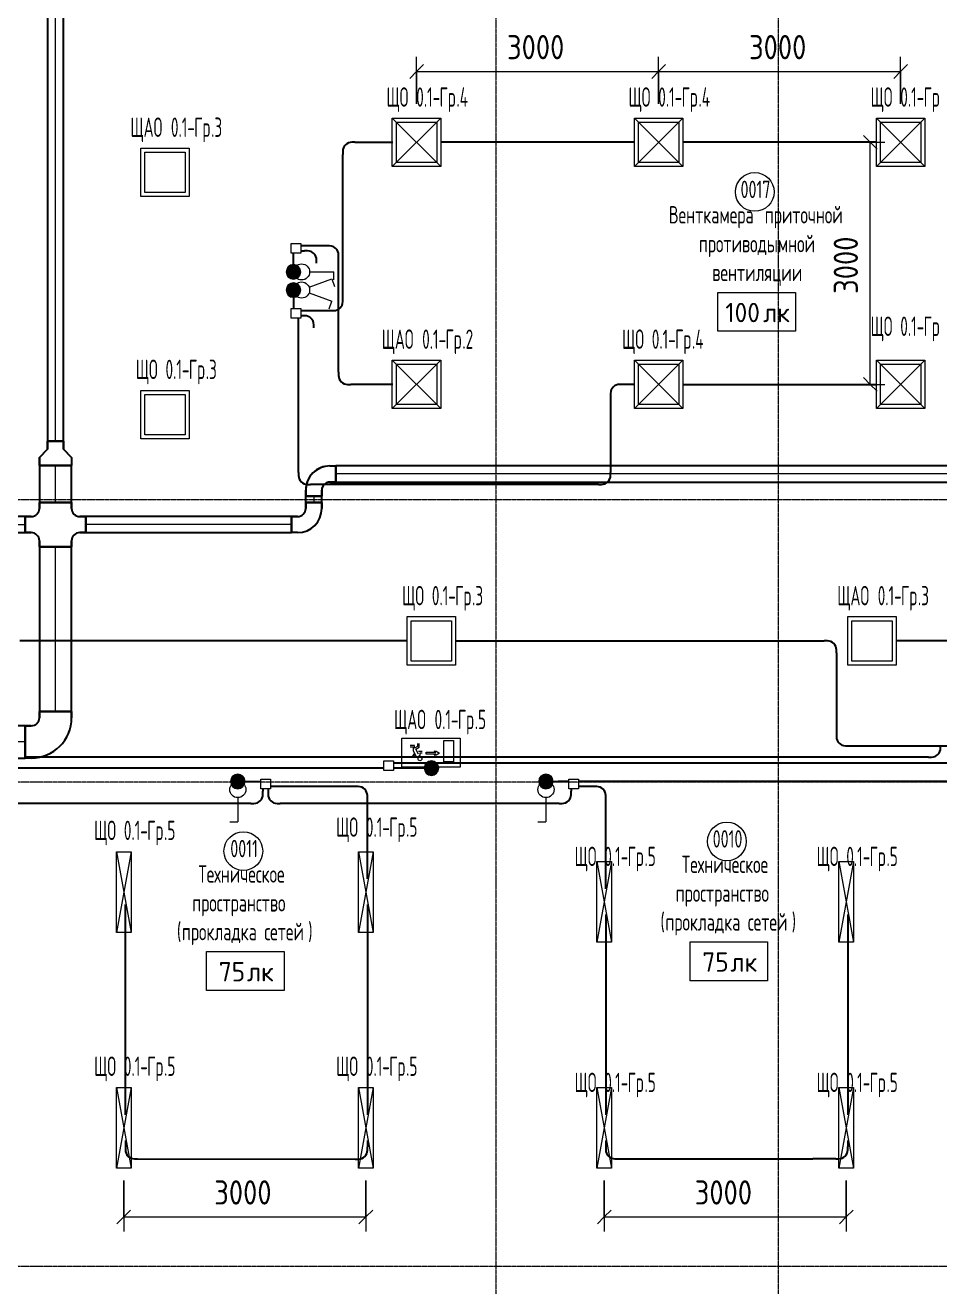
# Model space of a CAD drawing. Header units: millimetres. Extents: x -4730 to 98194, y -4296 to 93388.
# Drawn here: x 39165 to 50502, y 36750 to 52380 of the extents above; entities that cross this region are included whole.
import ezdxf

# ---------------------------------------------------------------- set-up
doc = ezdxf.new("R2010")
doc.units = ezdxf.units.MM
doc.linetypes.add('Линия сетки', pattern=[22.225, 12.7, -3.175, 3.175, -3.175])
for name, color, linetype, lineweight, true_color in [('Кабельные лотки', 5, 'Continuous', 25, 0x0000ff), ('Короба', 7, 'Continuous', 25, 0x008000), ('Опуск', 7, 'Continuous', 18, 0x007f00), ('Соединительные детали кабельных лотков', 5, 'Continuous', 25, 0x0000ff), ('Соединительные детали коробов', 7, 'Continuous', 25, 0x008000), ('Типовые аннотации', 5, 'Continuous', 18, 0x0000ff)]:
    doc.layers.add(name, color=color, linetype=linetype, lineweight=lineweight, true_color=true_color)
for name, color, linetype, lineweight in [('Марки помещений', 7, 'Continuous', 9), ('Марки силовых электроприборов', 7, 'Continuous', 9), ('Осевая линия', 7, 'Continuous', 18), ('Оси', 7, 'Continuous', 9), ('Размеры', 7, 'Continuous', 9), ('Размеры-120', 7, 'Continuous', 9)]:
    doc.layers.add(name, color=color, linetype=linetype, lineweight=lineweight)
doc.styles.add('GOST Common', font='GOST_Common.ttf', dxfattribs={"width": 0.6, "height": 240})
doc.styles.add('GOST Common_1', font='GOST_Common.ttf', dxfattribs={"height": 240})
doc.styles.add('GOST Common_2', font='GOST_Common.ttf', dxfattribs={"width": 0.9, "height": 300})
doc.styles.add('GOST Common_4', font='GOST_Common.ttf', dxfattribs={"width": 0.7, "height": 216})
doc.dimstyles.new('ADSK_Проверочный', dxfattribs={"dimscale": 304.8, "dimtxt": 301.714499, "dimasz": 0.556693, "dimexe": 0.590551, "dimexo": 0.590551, "dimgap": 0.19685, "dimtad": 1, "dimdec": 3, "dimrnd": 0.001, "dimdsep": 46, "dimtxsty": 'GOST Common_2', "dimblk1": 'OBLIQUE', "dimblk2": 'OBLIQUE', "dimsah": 1, "dimcen": 0.09, "dimazin": 0, "dimtfac": 1, "dimtdec": 4, "dimtix": 1, "dimtmove": 0, "dimatfit": 3, "dimfxl": 1, "dimtvp": 1, "dimtolj": 1, "dimtzin": 0, "dimarcsym": 2})

# ---------------------------------------------------------------- blocks, each defined once
blk = doc.blocks.new('M_Короб_ отвод - Плоский торец - ПВХ - Стандартная-2386742-Подвал')
at = {"layer": 'Соединительные детали коробов'}
for p, q in [((2894, 82640), (2856, 82640)), ((3006, 82640), (2894, 82640)), ((3006, 82640), (3006, 82640))]:
    blk.add_line(p, q, dxfattribs=at)
blk = doc.blocks.new('M_Короб_ отвод - Плоский торец - ПВХ - Стандартная-V1-Подвал')
at = {"layer": 'Соединительные детали коробов'}
for p, q in [((0, 111.95), (0, 150.05)), ((-150.05, 0), (-111.95, 0))]:
    blk.add_line(p, q, dxfattribs=at)
blk.add_arc((-111.95, 111.95), 111.95, 270, 0, dxfattribs=at)
blk = doc.blocks.new('M_Переходный патрубок для канального - Стандартная-2451692-Подвал')
at = {"layer": 'Соединительные детали кабельных лотков'}
for p, q in [((0, 200), (0, 200)), ((0, 200), (0, -200)), ((0, -200), (0, 200)), ((0, 200), (100, 200)), ((100, 200), (0, 200)), ((100, 200), (100, 200)), ((100, 200), (200, 100)), ((200, 100), (100, 200)), ((200, 100), (300, 100)), ((200, 100), (200, 100)), ((300, 100), (200, 100)), ((300, -100), (300, 100)), ((300, 100), (300, -100)), ((300, 100), (300, 100)), ((100, -200), (200, -100)), ((200, -100), (100, -200)), ((200, -100), (300, -100)), ((200, -100), (200, -100)), ((300, -100), (200, -100)), ((300, -100), (300, -100)), ((0, -200), (0, -200)), ((100, -200), (0, -200)), ((100, -200), (0, -200)), ((100, -200), (100, -200))]:
    blk.add_line(p, q, dxfattribs=at)
blk = doc.blocks.new('M_Горизонтальный изгиб-колено для канального - Стандартная-2451758-Подвал')
at = {"layer": 'Соединительные детали кабельных лотков'}
for p, q in [((-100, 200), (-100, 275)), ((100, 275), (-100, 275)), ((-100, 275), (100, 275)), ((-100, 275), (-100, 275)), ((-100, 275), (-100, 200)), ((100, 200), (100, 275)), ((100, 275), (100, 275)), ((100, 275), (100, 200)), ((-275, 100), (-275, 100)), ((-275, 100), (-275, -100)), ((-275, -100), (-275, 100)), ((-275, 100), (-200, 100)), ((-200, 100), (-275, 100)), ((-275, -100), (-275, -100)), ((-200, -100), (-275, -100)), ((-200, -100), (-275, -100))]:
    blk.add_line(p, q, dxfattribs=at)
for radius, end in [(100, 360), (300, 360), (100, 0), (300, 0)]:
    blk.add_arc((-200, 200), radius, 270, end, dxfattribs=at)
blk = doc.blocks.new('M_Горизонтальная крестовина для канального - Радиус 100 мм-2458051-Подвал')
at = {"layer": 'Соединительные детали кабельных лотков'}
for p, q in [((100, 375), (-100, 375)), ((-100, 375), (-100, 300)), ((-100, 300), (-100, 375)), ((-100, 375), (100, 375)), ((-100, 375), (-100, 375)), ((100, 300), (100, 375)), ((100, 375), (100, 300)), ((100, 375), (100, 375)), ((-200, 200), (-275, 200)), ((-275, 200), (-275, -200)), ((-275, -200), (-275, 200)), ((-275, 200), (-200, 200)), ((-275, 200), (-275, 200)), ((275, 200), (200, 200)), ((200, 200), (275, 200)), ((275, -200), (275, 200)), ((275, 200), (275, -200)), ((275, 200), (275, 200)), ((-275, -200), (-200, -200)), ((-200, -200), (-275, -200)), ((-275, -200), (-275, -200)), ((-100, -300), (-100, -375)), ((-100, -375), (-100, -300)), ((100, -375), (100, -300)), ((100, -300), (100, -375)), ((200, -200), (275, -200)), ((275, -200), (200, -200)), ((275, -200), (275, -200)), ((-100, -375), (100, -375)), ((100, -375), (-100, -375)), ((-100, -375), (-100, -375)), ((100, -375), (100, -375))]:
    blk.add_line(p, q, dxfattribs=at)
for centre, start, end in [((-200, 300), 270, 0), ((-200, 300), 270, 0), ((200, 300), 180, 270), ((200, 300), 180, 270), ((-200, -300), 0, 90), ((-200, -300), 0, 90), ((200, -300), 90, 180), ((200, -300), 90, 180)]:
    blk.add_arc(centre, 100, start, end, dxfattribs=at)
blk = doc.blocks.new('M_Горизонтальный изгиб-колено для канального - Стандартная-2387522-Подвал')
at = {"layer": 'Соединительные детали кабельных лотков'}
for p, q in [((-200, 300), (-200, 375)), ((200, 375), (-200, 375)), ((-200, 375), (200, 375)), ((-200, 375), (-200, 375)), ((-200, 375), (-200, 300)), ((200, 300), (200, 375)), ((200, 375), (200, 375)), ((200, 375), (200, 300)), ((-375, 200), (-375, 200)), ((-375, 200), (-375, -200)), ((-375, -200), (-375, 200)), ((-375, 200), (-300, 200)), ((-300, 200), (-375, 200)), ((-375, -200), (-375, -200)), ((-300, -200), (-375, -200)), ((-300, -200), (-375, -200))]:
    blk.add_line(p, q, dxfattribs=at)
for radius, end in [(100, 360), (500, 360), (100, 0), (500, 0)]:
    blk.add_arc((-300, 300), radius, 270, end, dxfattribs=at)
blk = doc.blocks.new('M_Короб_ отвод - Плоский торец - ПВХ - Стандартная-2464739-Подвал')
at = {"layer": 'Соединительные детали коробов'}
for p, q in [((0, 112), (0, 150)), ((-150, 0), (-112, 0))]:
    blk.add_line(p, q, dxfattribs=at)
blk.add_arc((-112, 112), 112, 270, 0.0798, dxfattribs=at)
blk = doc.blocks.new('M_Короб_ отвод - Плоский торец - ПВХ - Стандартная-2464847-Подвал')
at = {"layer": 'Соединительные детали коробов'}
for p, q in [((41800, 43010), (41800, 43010)), ((41800, 43010), (41912, 43010)), ((41912, 43010), (41950, 43010))]:
    blk.add_line(p, q, dxfattribs=at)
blk = doc.blocks.new('M_Короб_ отвод - Плоский торец - ПВХ - Стандартная-2465117-Подвал')
at = {"layer": 'Соединительные детали коробов'}
for p, q in [((0, 112), (0, 150)), ((-150, 0), (-112, 0))]:
    blk.add_line(p, q, dxfattribs=at)
blk.add_arc((-112, 112), 112, 270, 0.089, dxfattribs=at)
blk = doc.blocks.new('ADSK_Марка_Помещение - Номер Имя-85223-Подвал')
at = {"layer": 'Марки помещений'}
blk.add_circle((0, 0), 2, dxfattribs=at)
blk = doc.blocks.new('DIMBLOCK71-Подвал')
at = {"layer": 'Размеры-120'}
for p, q in [((44016, 51407), (44016, 51986)), ((47016, 51407), (47016, 51986)), ((44016, 51806), (43931, 51721)), ((44016, 51806), (44100, 51891)), ((44016, 51806), (47016, 51806)), ((44016, 51806), (44016, 51407)), ((47016, 51806), (46931, 51721)), ((47016, 51806), (47100, 51891)), ((47016, 51806), (47016, 51407))]:
    blk.add_line(p, q, dxfattribs=at)
at = {"layer": 'Размеры-120', "color": 0, "insert": (45137, 52258), "char_height": 300, "width": 908.21, "attachment_point": 1, "line_spacing_factor": 1.022761, "style": 'GOST Common_2'}
blk.add_mtext('3000', dxfattribs=at)
blk = doc.blocks.new('_Oblique')
at = {"color": 0, "linetype": 'ByBlock', "lineweight": -2}
blk.add_line((-0.5, -0.5), (0.5, 0.5), dxfattribs=at)
blk = doc.blocks.new('DIMBLOCK72-Подвал')
at = {"layer": 'Размеры-120'}
for p, q in [((47016, 51407), (47016, 51986)), ((50016, 51407), (50016, 51986)), ((47016, 51806), (46931, 51721)), ((47016, 51806), (47100, 51891)), ((47016, 51806), (50016, 51806)), ((47016, 51806), (47016, 51407)), ((50016, 51806), (49931, 51721)), ((50016, 51806), (50100, 51891)), ((50016, 51806), (50016, 51407))]:
    blk.add_line(p, q, dxfattribs=at)
at = {"layer": 'Размеры-120', "color": 0, "insert": (48137, 52258), "char_height": 300, "width": 908.21, "attachment_point": 1, "line_spacing_factor": 1.022761, "style": 'GOST Common_2'}
blk.add_mtext('3000', dxfattribs=at)
blk = doc.blocks.new('DIMBLOCK73-Подвал')
at = {"layer": 'Размеры-120'}
for p, q in [((49640, 50930), (49555, 51015)), ((49540, 50930), (49820, 50930)), ((49640, 50930), (49540, 50930)), ((49640, 47930), (49640, 50930)), ((49640, 50930), (49724, 50845)), ((49640, 47930), (49555, 48015)), ((49540, 47930), (49820, 47930)), ((49640, 47930), (49540, 47930)), ((49640, 47930), (49724, 47845))]:
    blk.add_line(p, q, dxfattribs=at)
at = {"layer": 'Размеры-120', "color": 0, "insert": (49187, 49051), "char_height": 300, "width": 908.21, "attachment_point": 1, "rotation": 90, "line_spacing_factor": 1.022761, "style": 'GOST Common_2'}
blk.add_mtext('3000', dxfattribs=at)
blk = doc.blocks.new('DIMBLOCK79-Подвал')
at = {"layer": 'Размеры-120'}
for p, q in [((40387, 38065), (40387, 37436)), ((40387, 37616), (40387, 38065)), ((43387, 38065), (43387, 37436)), ((43387, 37616), (43387, 38065)), ((40387, 37616), (40472, 37700)), ((43387, 37616), (43472, 37700)), ((40387, 37616), (40302, 37531)), ((40387, 37616), (43387, 37616)), ((43387, 37616), (43302, 37531))]:
    blk.add_line(p, q, dxfattribs=at)
at = {"layer": 'Размеры-120', "color": 0, "insert": (41508, 38068), "char_height": 300, "width": 908.21, "attachment_point": 1, "line_spacing_factor": 1.022761, "style": 'GOST Common_2'}
blk.add_mtext('3000', dxfattribs=at)
blk = doc.blocks.new('DIMBLOCK80-Подвал')
at = {"layer": 'Размеры-120'}
for p, q in [((46342, 38065), (46342, 37436)), ((46342, 37616), (46342, 38065)), ((49342, 38065), (49342, 37436)), ((49342, 37616), (49342, 38065)), ((46342, 37616), (46427, 37700)), ((49342, 37616), (49427, 37700)), ((46342, 37616), (46257, 37531)), ((46342, 37616), (49342, 37616)), ((49342, 37616), (49257, 37531))]:
    blk.add_line(p, q, dxfattribs=at)
at = {"layer": 'Размеры-120', "color": 0, "insert": (47464, 38068), "char_height": 300, "width": 908.21, "attachment_point": 1, "line_spacing_factor": 1.022761, "style": 'GOST Common_2'}
blk.add_mtext('3000', dxfattribs=at)
blk = doc.blocks.new('Морка помещения_освещённость_ - Морка помещения_освещённость_-1484368-Подвал')
at = {"layer": 'Марки помещений', "color": 190, "true_color": 0x8000ff}
for p, q in [((-4, 0), (-4, 4)), ((-4, 4), (4, 4)), ((4, 4), (4, 0)), ((4, 0), (-4, 0))]:
    blk.add_line(p, q, dxfattribs=at)

msp = doc.modelspace()

# ---------------------------------------------------------------- hatches: boundary and pattern name
at = {"layer": 'Опуск'}
h = msp.add_hatch(color=256, dxfattribs=at)
edge = h.paths.add_edge_path(flags=0)
edge.add_arc((42490, 49323.0775), 90, 180, 360)
edge.add_arc((42490, 49323.0775), 90, 0, 180)
h = msp.add_hatch(color=256, dxfattribs=at)
edge = h.paths.add_edge_path(flags=0)
edge.add_arc((42490, 49098.6223), 90, 180, 360)
edge.add_arc((42490, 49098.6223), 90, 0, 180)
h = msp.add_hatch(color=256, dxfattribs=at)
edge = h.paths.add_edge_path(flags=0)
edge.add_arc((44200, 43175), 90, 180, 360)
edge.add_arc((44200, 43175), 90, 0, 180)
h = msp.add_hatch(color=256, dxfattribs=at)
edge = h.paths.add_edge_path(flags=0)
edge.add_arc((41800, 43010), 90, 180, 360)
edge.add_arc((41800, 43010), 90, 0, 180)
h = msp.add_hatch(color=256, dxfattribs=at)
edge = h.paths.add_edge_path(flags=0)
edge.add_arc((45620, 43010), 90, 180, 360)
edge.add_arc((45620, 43010), 90, 0, 180)

# ---------------------------------------------------------------- linework, layer by layer
at = {"layer": 'Кабельные лотки'}
for p, q in [((39440, 78725), (39440, 47225.1476)), ((39640, 47225.1476), (39640, 78725)), ((39640, 47225.1476), (39440, 47225.1476)), ((39640, 47225.1476), (39440, 47225.1476)), ((39740, 46925.1476), (39340, 46925.1476)), ((39740, 46925.1476), (39340, 46925.1476)), ((39340, 46925.1476), (39340, 46467.7669)), ((39740, 46467.7669), (39740, 46925.1476)), ((43016.5, 46720), (43016.5, 46920)), ((50945, 46920), (43016.5, 46920)), ((43016.5, 46720), (50945, 46720)), ((39740, 46467.7669), (39340, 46467.7669)), ((42841.5, 46545), (42641.5, 46545)), ((42641.5, 46545), (42841.5, 46545)), ((42641.5, 46467.7669), (42641.5, 46545)), ((42841.5, 46467.7669), (42641.5, 46467.7669)), ((42641.5, 46467.7669), (42841.5, 46467.7669)), ((42841.5, 46467.7669), (42841.5, 46545)), ((39165, 46292.7669), (34351.146, 46292.7669)), ((39165, 46092.7669), (39165, 46292.7669)), ((39915, 46292.7669), (39915, 46092.7669)), ((42466.5, 46292.7669), (39915, 46292.7669)), ((42466.5, 46092.7669), (42466.5, 46292.7669)), ((34351.146, 46092.7669), (39165, 46092.7669)), ((39915, 46092.7669), (42466.5, 46092.7669)), ((39740, 45917.7669), (39340, 45917.7669)), ((39340, 45917.7669), (39340, 43875)), ((39740, 43875), (39740, 45917.7669)), ((39740, 43875), (39340, 43875)), ((39165, 43700), (34395, 43700)), ((39165, 43700), (39165, 43300)), ((34395, 43300), (39165, 43300))]:
    msp.add_line(p, q, dxfattribs=at)
at = {"layer": 'Короба'}
for p, q in [((43251.55, 50929.7045), (43720.386, 50929.7045)), ((46720.386, 50929.7045), (44315.386, 50929.7045)), ((49720.386, 50929.7045), (47315.386, 50929.7045)), ((43101.5, 48993.4188), (43101.5, 50779.6545)), ((42490, 49473.1275), (42490, 49555.0175)), ((42899.95, 49646.5175), (42581.5, 49646.5175)), ((42581.5, 49583.5175), (42626.45, 49583.5175)), ((43050, 48079.7545), (43050, 49496.4675)), ((42490, 48948.5723), (42490, 48871.8688)), ((42581.5, 48843.3688), (42951.45, 48843.3688)), ((42581.5, 48780.3688), (42591.45, 48780.3688)), ((42553, 46839.7545), (42553, 48751.8688)), ((43720.386, 47929.7045), (43200.05, 47929.7045)), ((46720.386, 47929.7045), (46570.436, 47929.7045)), ((47315.386, 47929.7045), (49720.386, 47929.7045)), ((46420.386, 47779.6545), (46420.386, 46839.7545)), ((46270.336, 46689.7045), (42703.05, 46689.7045)), ((43904.764, 44752.2126), (39099.764, 44752.2126)), ((44499.764, 44752.2126), (49069.95, 44752.2126)), ((50590.5655, 44752.2126), (49959.764, 44752.2126)), ((49220, 44602.1626), (49220, 43601.55)), ((50362.0655, 43311.5), (39152.1155, 43311.5)), ((49370.05, 43451.5), (50712.1155, 43451.5)), ((43612.1155, 43175), (38862.1655, 43175)), ((50712.1155, 43238), (43732.1155, 43238)), ((44049.95, 43175), (43732.1155, 43175)), ((41950.0381, 43010), (42083.6201, 43010)), ((45903.6201, 43010), (45770.05, 43010)), ((53991.95, 43010), (46023.6201, 43010)), ((42112.1201, 42918.5), (42112.1201, 42888.55)), ((42175.1201, 42918.5), (42175.1201, 42888.55)), ((43256.0044, 42947), (42203.6201, 42947)), ((45932.1201, 42918.5), (45932.1201, 42888.55)), ((46211.4452, 42947), (46023.6201, 42947)), ((41962.0701, 42738.5), (36056.1296, 42738.5)), ((45782.0701, 42738.5), (42325.1701, 42738.5)), ((43406.0544, 41804.0394), (43406.0544, 42796.95)), ((46361.4952, 41681.5394), (46361.4952, 42796.95)), ((40406.0544, 38881.5394), (40406.0544, 41484.0394)), ((43406.0544, 41484.0394), (43406.0544, 38881.5394)), ((46361.4952, 41361.5394), (46361.4952, 38881.5394)), ((49361.4952, 41361.5394), (49361.4952, 38881.5394)), ((40406.0544, 38561.5394), (40406.0544, 38485.3394)), ((43406.0544, 38561.5394), (43406.0489, 38481.528)), ((46361.4952, 38561.5394), (46361.4952, 38485.5134)), ((49361.4952, 38561.5394), (49361.4952, 38485.3394)), ((40556.1044, 38335.2894), (43255.8431, 38331.5311)), ((46511.719, 38335.5226), (48927.4096, 38335.2894)), ((49211.4452, 38335.2894), (48927.4096, 38335.2894))]:
    msp.add_line(p, q, dxfattribs=at)
at = {"layer": 'Опуск'}
for centre, start, end in [((42490, 49323.0775), 0, 180), ((42490, 49323.0775), 180, 0), ((42490, 49098.6223), 0, 180), ((42490, 49098.6223), 180, 0), ((44200, 43175), 0, 180), ((44200, 43175), 180, 0), ((41800, 43010), 0, 180), ((41800, 43010), 180, 0), ((45620, 43010), 0, 180), ((45620, 43010), 180, 0)]:
    msp.add_arc(centre, 90, start, end, dxfattribs=at)
at = {"layer": 'Осевая линия'}
for p, q in [((39540, 47225.1476), (39540, 78725)), ((39540, 46467.7669), (39540, 46925.1476)), ((50945, 46820), (43016.5, 46820)), ((42741.5, 46545), (42741.5, 46467.7669)), ((34351.146, 46192.7669), (39165, 46192.7669)), ((42466.5, 46192.7669), (39915, 46192.7669)), ((39540, 43875), (39540, 45917.7669)), ((39165, 43500), (34395, 43500))]:
    msp.add_line(p, q, dxfattribs=at)
at = {"layer": 'Оси', "linetype": 'Линия сетки'}
for p, q in [((45000, 93388.3703), (45000, -3096.3487)), ((48500, 93388.3703), (48500, -3096.3487)), ((98194.2682, 46500), (-3530.0173, 46500)), ((98194.2682, 43000), (-3530.0173, 43000)), ((98194.2682, 37000), (-3530.0173, 37000))]:
    msp.add_line(p, q, dxfattribs=at)
at = {"layer": 'Типовые аннотации'}
for p, q in [((43715.622, 51229.7045), (44315.622, 51229.7045)), ((43715.622, 50629.7045), (43715.622, 51229.7045)), ((43715.622, 51229.7045), (44315.622, 50629.7045)), ((43715.622, 50629.7045), (44315.622, 51229.7045)), ((43765.622, 51179.7045), (44265.622, 51179.7045)), ((43765.622, 50679.7045), (43765.622, 51179.7045)), ((44265.622, 51179.7045), (44265.622, 50679.7045)), ((44315.622, 51229.7045), (44315.622, 50629.7045)), ((46715.622, 51229.7045), (47315.622, 51229.7045)), ((46715.622, 50629.7045), (46715.622, 51229.7045)), ((46715.622, 51229.7045), (47315.622, 50629.7045)), ((46715.622, 50629.7045), (47315.622, 51229.7045)), ((46765.622, 51179.7045), (47265.622, 51179.7045)), ((46765.622, 50679.7045), (46765.622, 51179.7045)), ((47265.622, 51179.7045), (47265.622, 50679.7045)), ((47315.622, 51229.7045), (47315.622, 50629.7045)), ((49715.622, 51229.7045), (50315.622, 51229.7045)), ((49715.622, 50629.7045), (49715.622, 51229.7045)), ((49715.622, 51229.7045), (50315.622, 50629.7045)), ((49715.622, 50629.7045), (50315.622, 51229.7045)), ((49765.622, 51179.7045), (50265.622, 51179.7045)), ((49765.622, 50679.7045), (49765.622, 51179.7045)), ((50265.622, 51179.7045), (50265.622, 50679.7045)), ((50315.622, 51229.7045), (50315.622, 50629.7045)), ((44265.622, 50679.7045), (43765.622, 50679.7045)), ((47265.622, 50679.7045), (46765.622, 50679.7045)), ((50265.622, 50679.7045), (49765.622, 50679.7045)), ((44315.622, 50629.7045), (43715.622, 50629.7045)), ((47315.622, 50629.7045), (46715.622, 50629.7045)), ((50315.622, 50629.7045), (49715.622, 50629.7045)), ((42684.6126, 49132.8243), (42966.5204, 49235.4304)), ((42966.5204, 49235.4304), (43000.7224, 49141.4611)), ((42684.6126, 49064.4203), (42966.5204, 48961.8142)), ((42932.3184, 48867.845), (42966.5204, 48961.8142)), ((46715.622, 48229.7045), (47315.622, 48229.7045)), ((46715.622, 47629.7045), (46715.622, 48229.7045)), ((46715.622, 48229.7045), (47315.622, 47629.7045)), ((46715.622, 47629.7045), (47315.622, 48229.7045)), ((46765.622, 48179.7045), (47265.622, 48179.7045)), ((46765.622, 47679.7045), (46765.622, 48179.7045)), ((47265.622, 48179.7045), (47265.622, 47679.7045)), ((47315.622, 48229.7045), (47315.622, 47629.7045)), ((49715.622, 48229.7045), (50315.622, 48229.7045)), ((49715.622, 47629.7045), (49715.622, 48229.7045)), ((49715.622, 48229.7045), (50315.622, 47629.7045)), ((49715.622, 47629.7045), (50315.622, 48229.7045)), ((49765.622, 48179.7045), (50265.622, 48179.7045)), ((49765.622, 47679.7045), (49765.622, 48179.7045)), ((50265.622, 48179.7045), (50265.622, 47679.7045)), ((50315.622, 48229.7045), (50315.622, 47629.7045)), ((40598.5439, 47855.6416), (41198.5439, 47855.6416)), ((40598.5439, 47255.6416), (40598.5439, 47855.6416)), ((41198.5439, 47855.6416), (41198.5439, 47255.6416)), ((40648.5439, 47805.6416), (41148.5439, 47805.6416)), ((40648.5439, 47305.6416), (40648.5439, 47805.6416)), ((41148.5439, 47805.6416), (41148.5439, 47305.6416)), ((47265.622, 47679.7045), (46765.622, 47679.7045)), ((50265.622, 47679.7045), (49765.622, 47679.7045)), ((47315.622, 47629.7045), (46715.622, 47629.7045)), ((50315.622, 47629.7045), (49715.622, 47629.7045)), ((41198.5439, 47255.6416), (40598.5439, 47255.6416)), ((41148.5439, 47305.6416), (40648.5439, 47305.6416)), ((43900, 45052.2126), (44500, 45052.2126)), ((43900, 44452.2126), (43900, 45052.2126)), ((44500, 45052.2126), (44500, 44452.2126)), ((43950, 45002.2126), (44450, 45002.2126)), ((43950, 44502.2126), (43950, 45002.2126)), ((44450, 45002.2126), (44450, 44502.2126)), ((44500, 44452.2126), (43900, 44452.2126)), ((44450, 44502.2126), (43950, 44502.2126)), ((41800, 42809.3567), (41800, 42509.3567)), ((45620, 42809.3567), (45620, 42509.3567)), ((41700, 42509.3567), (41800, 42509.3567)), ((45520, 42509.3567), (45620, 42509.3567)), ((40296.8076, 42140.2125), (40476.8076, 42140.2125)), ((40296.8076, 41140.2125), (40296.8076, 42140.2125)), ((40476.8076, 42140.2125), (40296.8076, 41140.2125)), ((40296.8076, 42140.2125), (40476.8076, 41140.2125)), ((40476.8076, 42140.2125), (40476.8076, 41140.2125)), ((43296.8076, 42140.2125), (43476.8076, 42140.2125)), ((43296.8076, 41140.2125), (43296.8076, 42140.2125)), ((43476.8076, 42140.2125), (43296.8076, 41140.2125)), ((43296.8076, 42140.2125), (43476.8076, 41140.2125)), ((43476.8076, 42140.2125), (43476.8076, 41140.2125)), ((46252.2483, 42017.7125), (46432.2483, 42017.7125)), ((46252.2483, 41017.7125), (46252.2483, 42017.7125)), ((46432.2483, 42017.7125), (46252.2483, 41017.7125)), ((46252.2483, 42017.7125), (46432.2483, 41017.7125)), ((46432.2483, 42017.7125), (46432.2483, 41017.7125)), ((49252.2483, 42017.7125), (49432.2483, 42017.7125)), ((49252.2483, 41017.7125), (49252.2483, 42017.7125)), ((49432.2483, 42017.7125), (49252.2483, 41017.7125)), ((49252.2483, 42017.7125), (49432.2483, 41017.7125)), ((49432.2483, 42017.7125), (49432.2483, 41017.7125)), ((40476.8076, 41140.2125), (40296.8076, 41140.2125)), ((43476.8076, 41140.2125), (43296.8076, 41140.2125)), ((46432.2483, 41017.7125), (46252.2483, 41017.7125)), ((49432.2483, 41017.7125), (49252.2483, 41017.7125)), ((40296.8076, 39217.7125), (40476.8076, 39217.7125)), ((40296.8076, 38217.7125), (40296.8076, 39217.7125)), ((40476.8076, 39217.7125), (40296.8076, 38217.7125)), ((40296.8076, 39217.7125), (40476.8076, 38217.7125)), ((40476.8076, 39217.7125), (40476.8076, 38217.7125)), ((43296.8076, 39217.7125), (43476.8076, 39217.7125)), ((43296.8076, 38217.7125), (43296.8076, 39217.7125)), ((43476.8076, 39217.7125), (43296.8076, 38217.7125)), ((43296.8076, 39217.7125), (43476.8076, 38217.7125)), ((43476.8076, 39217.7125), (43476.8076, 38217.7125)), ((46252.2483, 39217.7125), (46432.2483, 39217.7125)), ((46252.2483, 38217.7125), (46252.2483, 39217.7125)), ((46432.2483, 39217.7125), (46252.2483, 38217.7125)), ((46252.2483, 39217.7125), (46432.2483, 38217.7125)), ((46432.2483, 39217.7125), (46432.2483, 38217.7125)), ((49252.2483, 39217.7125), (49432.2483, 39217.7125)), ((49252.2483, 38217.7125), (49252.2483, 39217.7125)), ((49432.2483, 39217.7125), (49252.2483, 38217.7125)), ((49252.2483, 39217.7125), (49432.2483, 38217.7125)), ((49432.2483, 39217.7125), (49432.2483, 38217.7125)), ((40476.8076, 38217.7125), (40296.8076, 38217.7125)), ((43476.8076, 38217.7125), (43296.8076, 38217.7125)), ((46432.2483, 38217.7125), (46252.2483, 38217.7125)), ((49432.2483, 38217.7125), (49252.2483, 38217.7125))]:
    msp.add_line(p, q, dxfattribs=at)
at = {"layer": 'Типовые аннотации', "color": 1, "true_color": 0xff0000}
for p, q in [((40598.5439, 50855.6416), (41198.5439, 50855.6416)), ((40598.5439, 50255.6416), (40598.5439, 50855.6416)), ((40648.5439, 50805.6416), (41148.5439, 50805.6416)), ((40648.5439, 50305.6416), (40648.5439, 50805.6416)), ((41148.5439, 50805.6416), (41148.5439, 50305.6416)), ((41198.5439, 50855.6416), (41198.5439, 50255.6416)), ((41198.5439, 50255.6416), (40598.5439, 50255.6416)), ((41148.5439, 50305.6416), (40648.5439, 50305.6416)), ((42690.6433, 49323.0775), (42990.6433, 49323.0775)), ((42990.6433, 49223.0775), (42990.6433, 49323.0775)), ((43715.622, 48229.7045), (44315.622, 48229.7045)), ((43715.622, 47629.7045), (43715.622, 48229.7045)), ((43715.622, 48229.7045), (44315.622, 47629.7045)), ((43715.622, 47629.7045), (44315.622, 48229.7045)), ((43765.622, 48179.7045), (44265.622, 48179.7045)), ((43765.622, 47679.7045), (43765.622, 48179.7045)), ((44265.622, 48179.7045), (44265.622, 47679.7045)), ((44315.622, 48229.7045), (44315.622, 47629.7045)), ((44265.622, 47679.7045), (43765.622, 47679.7045)), ((44315.622, 47629.7045), (43715.622, 47629.7045)), ((49360, 45052.2126), (49960, 45052.2126)), ((49360, 44452.2126), (49360, 45052.2126)), ((49960, 45052.2126), (49960, 44452.2126)), ((49410, 45002.2126), (49910, 45002.2126)), ((49410, 44502.2126), (49410, 45002.2126)), ((49910, 45002.2126), (49910, 44502.2126)), ((49960, 44452.2126), (49360, 44452.2126)), ((49910, 44502.2126), (49410, 44502.2126))]:
    msp.add_line(p, q, dxfattribs=at)
at = {"layer": 'Типовые аннотации', "color": 7}
for p, q in [((42461.5, 49675.0175), (42581.5, 49675.0175)), ((42461.5, 49555.0175), (42461.5, 49675.0175)), ((42581.5, 49555.0175), (42461.5, 49555.0175)), ((42581.5, 49675.0175), (42581.5, 49555.0175)), ((42461.5, 48871.8688), (42581.5, 48871.8688)), ((42461.5, 48751.8688), (42461.5, 48871.8688)), ((42581.5, 48871.8688), (42581.5, 48751.8688)), ((42581.5, 48751.8688), (42461.5, 48751.8688)), ((43612.1155, 43266.5), (43732.1155, 43266.5)), ((43612.1155, 43146.5), (43612.1155, 43266.5)), ((43732.1155, 43146.5), (43612.1155, 43146.5)), ((43732.1155, 43266.5), (43732.1155, 43146.5)), ((42083.6201, 43038.5), (42203.6201, 43038.5)), ((42083.6201, 42918.5), (42083.6201, 43038.5)), ((42203.6201, 43038.5), (42203.6201, 42918.5)), ((45903.6201, 43038.5), (46023.6201, 43038.5)), ((45903.6201, 42918.5), (45903.6201, 43038.5)), ((46023.6201, 43038.5), (46023.6201, 42918.5)), ((42203.6201, 42918.5), (42083.6201, 42918.5)), ((46023.6201, 42918.5), (45903.6201, 42918.5))]:
    msp.add_line(p, q, dxfattribs=at)
at = {"layer": 'Типовые аннотации', "color": 96, "true_color": 0x008000}
for p, q in [((43834.9821, 43188.2548), (43834.9821, 43548.2548)), ((43834.9821, 43548.2548), (44554.9821, 43548.2548)), ((43990.085, 43456.8107), (43936.085, 43456.8107)), ((43990.085, 43421.9876), (43990.085, 43456.8107)), ((44029.6157, 43482.4184), (44029.6157, 43444.8107)), ((44047.6157, 43434.4184), (44047.6157, 43482.4184)), ((44353.9897, 43252.8446), (44353.9897, 43516.8446)), ((44353.9897, 43516.8446), (44473.9897, 43516.8446)), ((44473.9897, 43516.8446), (44473.9897, 43252.8446)), ((44554.9821, 43548.2548), (44554.9821, 43188.2548)), ((43936.085, 43438.8107), (43972.085, 43438.8107)), ((43964.4773, 43341.6338), (43982.4773, 43310.4569)), ((43972.085, 43438.8107), (43972.085, 43390.8107)), ((43972.085, 43390.8107), (44008.085, 43328.4569)), ((43992.8696, 43328.4569), (43980.0658, 43350.6338)), ((43982.4773, 43310.4569), (44018.4773, 43310.4569)), ((44029.6157, 43444.8107), (43990.085, 43421.9876)), ((44006.0465, 43410.4184), (44047.6157, 43434.4184)), ((44042.0465, 43348.0645), (44006.0465, 43410.4184)), ((44018.4773, 43310.4569), (44060.0465, 43334.4569)), ((44084.0465, 43382.4569), (44042.0465, 43382.4569)), ((44060.0465, 43334.4569), (44060.0465, 43364.4569)), ((44060.0465, 43364.4569), (44084.0465, 43364.4569)), ((44135.8877, 43348.6408), (44135.8877, 43372.6408)), ((44135.8877, 43372.6408), (44255.8877, 43372.6408)), ((44255.8877, 43348.6408), (44135.8877, 43348.6408)), ((44255.8877, 43372.6408), (44235.1031, 43384.6408)), ((44235.1031, 43384.6408), (44259.1031, 43384.6408)), ((44235.1031, 43336.6408), (44255.8877, 43348.6408)), ((44259.1031, 43336.6408), (44235.1031, 43336.6408)), ((44259.1031, 43384.6408), (44300.6723, 43360.6408)), ((44300.6723, 43360.6408), (44259.1031, 43336.6408)), ((44554.9821, 43188.2548), (43834.9821, 43188.2548)), ((44473.9897, 43252.8446), (44353.9897, 43252.8446))]:
    msp.add_line(p, q, dxfattribs=at)
at = {"layer": 'Типовые аннотации', "color": 1, "true_color": 0xff0000}
msp.add_circle((42590.6433, 49323.0775), 100, dxfattribs=at)
at = {"layer": 'Типовые аннотации'}
for centre in [(42590.6433, 49098.6223), (41800, 42909.3567), (45620, 42909.3567)]:
    msp.add_circle(centre, 100, dxfattribs=at)
at = {"layer": 'Типовые аннотации', "color": 96, "true_color": 0x008000}
msp.add_circle((44058.0438, 43289.9256), 24, dxfattribs=at)

# ---------------------------------------------------------------- block references
at = {"layer": 'Марки помещений', "xscale": 120, "yscale": 120, "zscale": 120}
for p in [(48207.8353, 50313.8328), (41869.03, 42146.7597), (47862.4727, 42266.7597)]:
    msp.add_blockref('ADSK_Марка_Помещение - Номер Имя-85223-Подвал', p, dxfattribs=at)
at = {"layer": 'Марки помещений', "color": 190, "true_color": 0x8000ff, "xscale": 120, "yscale": 120, "zscale": 120}
for p in [(48231.7217, 48588.3904), (47886.3592, 40541.3173), (41892.9165, 40421.3173)]:
    msp.add_blockref('Морка помещения_освещённость_ - Морка помещения_освещённость_-1484368-Подвал', p, dxfattribs=at)
at = {"layer": 'Соединительные детали кабельных лотков'}
for name, p, rotation in [('M_Переходный патрубок для канального - Стандартная-2451692-Подвал', (39540, 46925.1476), 90), ('M_Переходный патрубок для канального - Стандартная-2451692-Подвал', (39540, 46925.1476), 90), ('M_Горизонтальный изгиб-колено для канального - Стандартная-2451758-Подвал', (42741.5, 46820), 180), ('M_Горизонтальный изгиб-колено для канального - Стандартная-2451758-Подвал', (42741.5, 46820), 180), ('M_Горизонтальная крестовина для канального - Радиус 100 мм-2458051-Подвал', (39540, 46192.7669), 90), ('M_Горизонтальная крестовина для канального - Радиус 100 мм-2458051-Подвал', (39540, 46192.7669), 90)]:
    msp.add_blockref(name, p, dxfattribs=dict(at, rotation=rotation))
for name, p in [('M_Горизонтальный изгиб-колено для канального - Стандартная-2451758-Подвал', (42741.5, 46192.7669)), ('M_Горизонтальный изгиб-колено для канального - Стандартная-2451758-Подвал', (42741.5, 46192.7669)), ('M_Горизонтальный изгиб-колено для канального - Стандартная-2387522-Подвал', (39540, 43500)), ('M_Горизонтальный изгиб-колено для канального - Стандартная-2387522-Подвал', (39540, 43500))]:
    msp.add_blockref(name, p, dxfattribs=at)
at = {"layer": 'Соединительные детали коробов'}
for name, p, rotation in [('M_Короб_ отвод - Плоский торец - ПВХ - Стандартная-V1-Подвал', (43101.5, 50929.7045), 180), ('M_Короб_ отвод - Плоский торец - ПВХ - Стандартная-V1-Подвал', (42776.5, 49583.5175), 90), ('M_Короб_ отвод - Плоский торец - ПВХ - Стандартная-V1-Подвал', (43050, 49646.5175), 90), ('M_Короб_ отвод - Плоский торец - ПВХ - Стандартная-2386742-Подвал', (-40150, 52329.0889), 270), ('M_Короб_ отвод - Плоский торец - ПВХ - Стандартная-2386742-Подвал', (125130, 46092.6109), 90), ('M_Короб_ отвод - Плоский торец - ПВХ - Стандартная-V1-Подвал', (42741.5, 48780.3688), 90), ('M_Короб_ отвод - Плоский торец - ПВХ - Стандартная-V1-Подвал', (43050, 47929.7045), 270), ('M_Короб_ отвод - Плоский торец - ПВХ - Стандартная-V1-Подвал', (46420.386, 47929.7045), 180), ('M_Короб_ отвод - Плоский торец - ПВХ - Стандартная-V1-Подвал', (42553, 46689.7045), 270), ('M_Короб_ отвод - Плоский торец - ПВХ - Стандартная-V1-Подвал', (49220, 44752.2126), 90), ('M_Короб_ отвод - Плоский торец - ПВХ - Стандартная-V1-Подвал', (49220, 43451.5), 270), ('M_Короб_ отвод - Плоский торец - ПВХ - Стандартная-2386742-Подвал', (48626.0114, 125650), 180), ('M_Короб_ отвод - Плоский торец - ПВХ - Стандартная-V1-Подвал', (42175.1201, 42738.5), 270), ('M_Короб_ отвод - Плоский торец - ПВХ - Стандартная-V1-Подвал', (46361.4952, 42947), 90), ('M_Короб_ отвод - Плоский торец - ПВХ - Стандартная-V1-Подвал', (40406.0544, 38335.2894), 270), ('M_Короб_ отвод - Плоский торец - ПВХ - Стандартная-2464739-Подвал', (43406.0489, 38331.322), 359.9202401599803), ('M_Короб_ отвод - Плоский торец - ПВХ - Стандартная-2465117-Подвал', (46361.4952, 38335.2894), 270)]:
    msp.add_blockref(name, p, dxfattribs=dict(at, rotation=rotation))
for name, p in [('M_Короб_ отвод - Плоский торец - ПВХ - Стандартная-V1-Подвал', (43101.5, 48843.3688)), ('M_Короб_ отвод - Плоский торец - ПВХ - Стандартная-V1-Подвал', (46420.386, 46689.7045)), ('M_Короб_ отвод - Плоский торец - ПВХ - Стандартная-V1-Подвал', (50512.1155, 43311.5)), ('M_Короб_ отвод - Плоский торец - ПВХ - Стандартная-2386742-Подвал', (41193.9886, -39465)), ('M_Короб_ отвод - Плоский торец - ПВХ - Стандартная-2464847-Подвал', (0, 0)), ('M_Короб_ отвод - Плоский торец - ПВХ - Стандартная-V1-Подвал', (45932.1201, 42738.5)), ('M_Короб_ отвод - Плоский торец - ПВХ - Стандартная-V1-Подвал', (49361.4952, 38335.2894))]:
    msp.add_blockref(name, p, dxfattribs=at)
at = {"layer": 'Соединительные детали коробов', "extrusion": (-2.85629e-06, 0, 1)}
msp.add_blockref('M_Короб_ отвод - Плоский торец - ПВХ - Стандартная-V1-Подвал', (42112.1191, 42738.5), dxfattribs=at)
at = {"layer": 'Соединительные детали коробов', "extrusion": (2.84309e-05, 0, 1), "rotation": 90}
msp.add_blockref('M_Короб_ отвод - Плоский торец - ПВХ - Стандартная-V1-Подвал', (43406.0641, 42947), dxfattribs=at)

# ---------------------------------------------------------------- texts
at = {"layer": 'Марки помещений', "char_height": 216, "attachment_point": 1, "style": 'GOST Common_4'}
for s, insert, width in [('0017', (48031.8017, 50453.8543), 478.126425), ('Венткамера', (47142.6617, 50139.0577), 1380.505875), ('\\fGOST Common|b0|i0|c204|p34|;\\W.7; ', (48281.693, 50139.0577), 60.607575), ('приточной', (48331.6992, 50139.0577), 1191.948975), ('противодымной', (47514.9305, 49781.8702), 1730.682975), ('вентиляции', (47681.618, 49424.6827), 1333.36665), ('0010', (47686.4392, 42406.7812), 478.126425), ('0011', (41706.8565, 42286.7812), 444.45555), ('Техническое', (47305.4992, 42091.9846), 1400.7084), ('Техническое', (41312.0565, 41971.9846), 1400.7084), ('пространство', (47227.7117, 41734.7971), 1589.2653), ('пространство', (41234.269, 41614.7971), 1589.2653), ('\\fGOST Common|b0|i0|c204|p34|;\\W.7;(', (41045.3565, 41257.6096), 74.075925), ('\\fGOST Common|b0|i0|c204|p34|;\\W.7;)', (42673.3378, 41257.6096), 74.075925), ('\\fGOST Common|b0|i0|c204|p34|;\\W.7;(', (47038.7992, 41377.6096), 74.075925), ('прокладка', (47099.918, 41377.6096), 1178.480625), ('\\fGOST Common|b0|i0|c204|p34|;\\W.7; ', (48072.2617, 41377.6096), 60.607575), ('сетей', (48122.268, 41377.6096), 659.94915), ('\\fGOST Common|b0|i0|c204|p34|;\\W.7;)', (48666.7805, 41377.6096), 74.075925), ('прокладка', (41106.4753, 41257.6096), 1178.480625), ('\\fGOST Common|b0|i0|c204|p34|;\\W.7; ', (42078.819, 41257.6096), 60.607575), ('сетей', (42128.8253, 41257.6096), 659.94915)]:
    msp.add_mtext(s, dxfattribs=dict(at, insert=insert, width=width))
at = {"layer": 'Марки помещений', "color": 190, "true_color": 0x8000ff, "char_height": 240, "attachment_point": 1, "style": 'GOST Common_1'}
for s, insert, width in [('100', (47843.8379, 48940.1023), 567.59475), ('лк', (48312.1504, 48940.1023), 413.67075), ('75', (47557.8754, 40893.0292), 423.291), ('лк', (47907.1254, 40893.0292), 413.67075), ('75', (41564.4326, 40773.0292), 423.291), ('лк', (41913.6826, 40773.0292), 413.67075)]:
    msp.add_mtext(s, dxfattribs=dict(at, insert=insert, width=width))
at = {"layer": 'Марки силовых электроприборов', "char_height": 240, "attachment_point": 1, "style": 'GOST Common'}
for s, insert, width in [('ЩО', (43643.3873, 51609.8869), 340.55685), (' 0.1-', (43924.3748, 51609.8869), 455.99985), ('Гр', (44300.6123, 51609.8869), 253.9746), ('.4', (44510.1623, 51609.8869), 196.2531), ('ЩО', (46643.3873, 51609.8869), 340.55685), (' 0.1-', (46924.3748, 51609.8869), 455.99985), ('Гр', (47300.6123, 51609.8869), 253.9746), ('.4', (47510.1623, 51609.8869), 196.2531), ('ЩО', (49643.3873, 51609.8869), 340.55685), (' 0.1-', (49924.3748, 51609.8869), 455.99985), ('Гр', (50300.6123, 51609.8869), 253.9746), ('ЩАО', (40469.0693, 51235.824), 502.17705), (' 0.1-', (40883.4068, 51235.824), 455.99985), ('Гр', (41259.6443, 51235.824), 253.9746), ('.3', (41469.1943, 51235.824), 173.1645), ('ЩО', (49643.3873, 48769.8869), 340.55685), (' 0.1-', (49924.3748, 48769.8869), 455.99985), ('Гр', (50300.6123, 48769.8869), 253.9746), ('ЩАО', (43583.6273, 48609.8869), 502.17705), (' 0.1-', (43997.9648, 48609.8869), 455.99985), ('Гр', (44374.2023, 48609.8869), 253.9746), ('.2', (44583.7523, 48609.8869), 178.93665), ('ЩО', (46563.3873, 48609.8869), 340.55685), (' 0.1-', (46844.3748, 48609.8869), 455.99985), ('Гр', (47220.6123, 48609.8869), 253.9746), ('.4', (47430.1623, 48609.8869), 196.2531), ('ЩО', (40535.6693, 48235.824), 340.55685), (' 0.1-', (40816.6568, 48235.824), 455.99985), ('Гр', (41192.8943, 48235.824), 253.9746), ('.3', (41402.4443, 48235.824), 173.1645), ('ЩО', (43837.1253, 45432.395), 340.55685), (' 0.1-', (44118.1128, 45432.395), 455.99985), ('Гр', (44494.3503, 45432.395), 253.9746), ('.3', (44703.9003, 45432.395), 173.1645), ('ЩАО', (49230.5253, 45432.395), 502.17705), (' 0.1-', (49644.8628, 45432.395), 455.99985), ('Гр', (50021.1003, 45432.395), 253.9746), ('.3', (50230.6503, 45432.395), 173.1645), ('ЩАО', (43737.0453, 43898.0244), 502.17705), (' 0.1-', (44151.3828, 43898.0244), 455.99985), ('Гр', (44527.6203, 43898.0244), 253.9746), ('.5', (44737.1703, 43898.0244), 178.93665), ('ЩО', (40019.1489, 42524.2218), 340.55685), (' 0.1-', (40300.1364, 42524.2218), 455.99985), ('Гр', (40676.3739, 42524.2218), 253.9746), ('.5', (40885.9239, 42524.2218), 178.93665), ('ЩО', (43019.1489, 42564.2218), 340.55685), (' 0.1-', (43300.1364, 42564.2218), 455.99985), ('Гр', (43676.3739, 42564.2218), 253.9746), ('.5', (43885.9239, 42564.2218), 178.93665), ('ЩО', (45974.5897, 42201.7218), 340.55685), (' 0.1-', (46255.5772, 42201.7218), 455.99985), ('Гр', (46631.8147, 42201.7218), 253.9746), ('.5', (46841.3647, 42201.7218), 178.93665), ('ЩО', (48974.5897, 42201.7218), 340.55685), (' 0.1-', (49255.5772, 42201.7218), 455.99985), ('Гр', (49631.8147, 42201.7218), 253.9746), ('.5', (49841.3647, 42201.7218), 178.93665), ('ЩО', (40019.1489, 39601.7218), 340.55685), (' 0.1-', (40300.1364, 39601.7218), 455.99985), ('Гр', (40676.3739, 39601.7218), 253.9746), ('.5', (40885.9239, 39601.7218), 178.93665), ('ЩО', (43019.1489, 39601.7218), 340.55685), (' 0.1-', (43300.1364, 39601.7218), 455.99985), ('Гр', (43676.3739, 39601.7218), 253.9746), ('.5', (43885.9239, 39601.7218), 178.93665), ('ЩО', (45974.5897, 39401.7218), 340.55685), (' 0.1-', (46255.5772, 39401.7218), 455.99985), ('Гр', (46631.8147, 39401.7218), 253.9746), ('.5', (46841.3647, 39401.7218), 178.93665), ('ЩО', (48974.5897, 39401.7218), 340.55685), (' 0.1-', (49255.5772, 39401.7218), 455.99985), ('Гр', (49631.8147, 39401.7218), 253.9746), ('.5', (49841.3647, 39401.7218), 178.93665)]:
    msp.add_mtext(s, dxfattribs=dict(at, insert=insert, width=width))

# ---------------------------------------------------------------- dimensions: what is measured, and where the dimension line sits
at = {"layer": 'Размеры'}
for base, p1, p2, picture, middle in [((47015.622, 51806.0414), (44015.622, 51227.2045), (47015.622, 51227.2045), 'DIMBLOCK71-Подвал', (45515.622, 52016.0414)), ((50015.622, 51806.0414), (47015.622, 51227.2045), (50015.622, 51227.2045), 'DIMBLOCK72-Подвал', (48515.622, 52016.0414)), ((43386.8076, 37615.5294), (40386.8076, 38245.0394), (43386.8076, 38245.0394), 'DIMBLOCK79-Подвал', (41886.8076, 37825.5294)), ((49342.2483, 37615.5294), (46342.2483, 38245.0394), (49342.2483, 38245.0394), 'DIMBLOCK80-Подвал', (47842.2483, 37825.5294))]:
    dim = msp.add_linear_dim(base=base, p1=p1, p2=p2, dimstyle='ADSK_Проверочный', override={"dimpost": '<>', "dimfxl": 3000}, dxfattribs=at)
    dim.commit()
    dim.dimension.update_dxf_attribs({"geometry": picture, "text_midpoint": middle})
dim = msp.add_linear_dim(base=(49639.5087, 50929.7045), p1=(49720.386, 47929.7045), p2=(49720.386, 50929.7045), angle=90, dimstyle='ADSK_Проверочный', override={"dimpost": '<>', "dimfxl": 3000}, dxfattribs=at)
dim.commit()
dim.dimension.update_dxf_attribs({"geometry": 'DIMBLOCK73-Подвал', "text_midpoint": (49429.5087, 49429.7045)})

doc.saveas('drawing.dxf')
